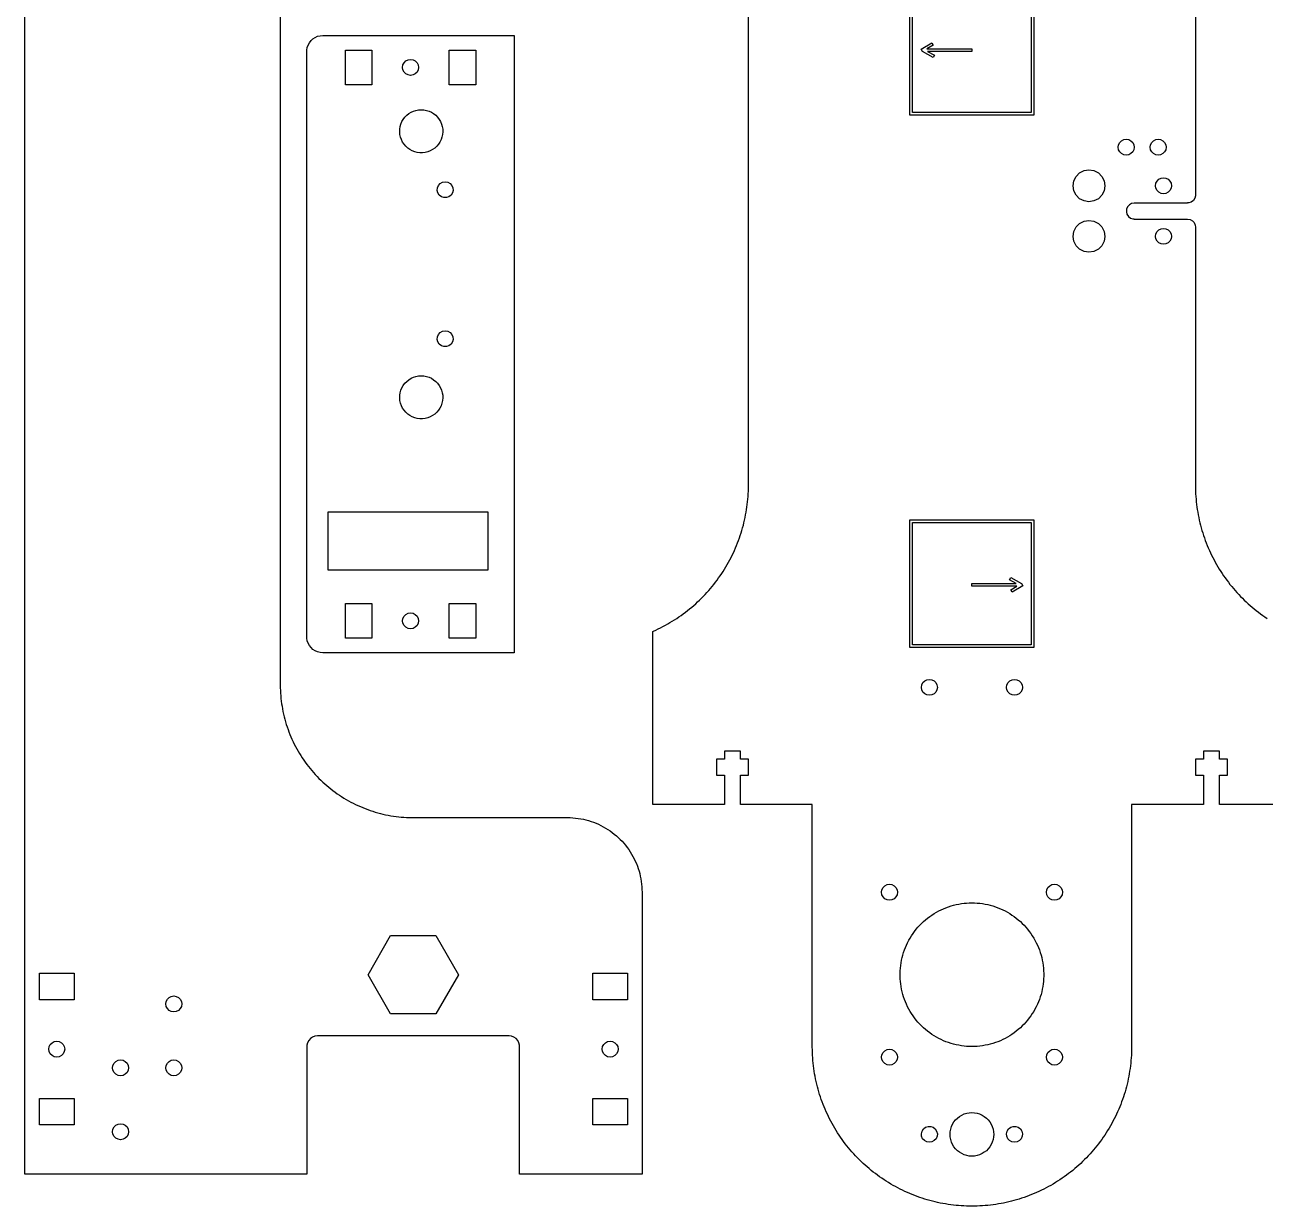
# Model space of a CAD drawing. Extents: x 3 to 1396, y 3 to 487.
# Drawn here: x 908 to 1141.1, y 13 to 235 of the extents above; entities that cross this region are included whole.
import ezdxf

# ---------------------------------------------------------------- set-up
doc = ezdxf.new("R2010")
doc.units = 0
doc.layers.add('Layer_1', color=7, linetype='CONTINUOUS')

msp = doc.modelspace()

# ---------------------------------------------------------------- linework, layer by layer
at = {"layer": 'Layer_1', "color": 7}
for points in [[(907.962088, 18.959514), (907.962088, 440.959528), (960.962095, 440.959528), (960.962095, 416.959528), (960.977052, 416.959528), (960.977081, 416.718527), (961.092086, 416.250529), (961.316086, 415.823527), (961.63607, 415.462528), (962.033072, 415.188527), (962.483075, 415.017529), (962.962091, 414.959529), (998.962075, 414.959529), (999.442079, 415.017529), (999.892082, 415.188527), (1000.292076, 415.462528), (1000.612087, 415.823527), (1000.83208, 416.250529), (1000.95208, 416.718527), (1000.95208, 416.959528), (1000.961958, 416.959528)], [(955.965096, 349.307528), (955.961992, 348.933527), (955.962076, 110.98552)], [(1127.962071, 311.834527), (1127.962071, 311.459527), (1127.962071, 202.959541), (1127.962071, 202.959541), (1127.962071, 202.889522), (1127.962071, 202.818543), (1127.84207, 202.356517), (1127.572096, 201.943541), (1127.182094, 201.640519), (1126.722071, 201.479539), (1126.472079, 201.479539), (1126.472079, 201.459502), (1116.472071, 201.45953), (1115.982076, 201.378532), (1115.552083, 201.143526), (1115.21209, 200.779515), (1115.022098, 200.327537), (1114.992069, 199.959519), (1114.982191, 199.835539)], [(1043.96207, 148.334527), (1043.96207, 148.459523), (1043.96207, 256.959529), (1043.971948, 256.959529)], [(960.972085, 229.959529), (960.972085, 230.207529), (961.054071, 230.695528), (961.215079, 231.164528), (961.451073, 231.600527), (961.755083, 231.991529), (962.119093, 232.326527), (962.534072, 232.597528), (962.988083, 232.796529), (963.468087, 232.918528), (963.962089, 232.959529), (999.962073, 232.959529), (999.962073, 116.959515), (963.962089, 116.959515), (963.468087, 117.000522), (962.988083, 117.122527), (962.534072, 117.321522), (962.119093, 117.59254), (961.755083, 117.927538), (961.451073, 118.318528), (961.215079, 118.754533), (961.054071, 119.22353), (960.972085, 119.711521), (960.972085, 119.959538), (960.962208, 119.959538)], [(960.962095, 119.959538), (960.962095, 229.959529), (960.971972, 229.959529)], [(968.212073, 223.709529), (968.212073, 230.209527), (973.212091, 230.209527), (973.212091, 223.709529), (968.212073, 223.709529)], [(978.962087, 226.959527), (979.03507, 227.423528), (979.248091, 227.841528), (979.580097, 228.173528), (979.998096, 228.386527), (980.46207, 228.45953), (980.926071, 228.386527), (981.344071, 228.173528), (981.676077, 227.841528), (981.88907, 227.423528), (981.962081, 226.959527), (981.88907, 226.495528), (981.676077, 226.077529), (981.344071, 225.745528), (980.926071, 225.532529), (980.46207, 225.459527), (979.998096, 225.532529), (979.580097, 225.745528), (979.248091, 226.077529), (979.03507, 226.495528), (978.962087, 226.959527)], [(987.712076, 223.709529), (987.712076, 230.209527), (992.712095, 230.209527), (992.712095, 223.709529), (987.712076, 223.709529)], [(978.414096, 214.834529), (978.429054, 215.333529), (978.506072, 215.825527), (978.642075, 216.305528), (978.837091, 216.764529), (979.086095, 217.196529), (979.386069, 217.594527), (979.734078, 217.952529), (980.122077, 218.265527), (980.546087, 218.527528), (980.999082, 218.736528), (981.47409, 218.887528), (981.964085, 218.978528), (982.462094, 219.009527), (982.960075, 218.978528), (983.450098, 218.887528), (983.925078, 218.736528), (984.378072, 218.527528), (984.802083, 218.265527), (985.190082, 217.952529), (985.53809, 217.594527), (985.838093, 217.196529), (986.087069, 216.764529), (986.282085, 216.305528), (986.418088, 215.825527), (986.495078, 215.333529), (986.510036, 214.834529), (986.46409, 214.338529), (986.357071, 213.851527), (986.192084, 213.380529), (985.969072, 212.934527), (985.694075, 212.518529), (985.370084, 212.140529), (985.001078, 211.804527), (984.594085, 211.516527), (984.155089, 211.280527), (983.690071, 211.100529), (983.206088, 210.978527), (982.71107, 210.917528), (982.213089, 210.917528), (981.718072, 210.978527), (981.234089, 211.100529), (980.769071, 211.280527), (980.330074, 211.516527), (979.923082, 211.804527), (979.554076, 212.140529), (979.230085, 212.518529), (978.955088, 212.934527), (978.732076, 213.380529), (978.567089, 213.851527), (978.46007, 214.338529), (978.414096, 214.834529)], [(1113.462086, 211.959529), (1113.532077, 212.423527), (1113.752098, 212.841527), (1114.082072, 213.173527), (1114.502075, 213.386529), (1114.962097, 213.459528), (1115.422091, 213.386529), (1115.842094, 213.173527), (1116.172097, 212.841527), (1116.392089, 212.423527), (1116.46208, 211.959529), (1116.392089, 211.495527), (1116.172097, 211.077528), (1115.842094, 210.745527), (1115.422091, 210.532528), (1114.962097, 210.459529), (1114.502075, 210.532528), (1114.082072, 210.745527), (1113.752098, 211.077528), (1113.532077, 211.495527), (1113.462086, 211.959529)], [(1119.462074, 211.959529), (1119.532093, 212.423527), (1119.752086, 212.841527), (1120.082088, 213.173527), (1120.502091, 213.386529), (1120.962085, 213.459528), (1121.422079, 213.386529), (1121.842082, 213.173527), (1122.172085, 212.841527), (1122.392077, 212.423527), (1122.462096, 211.959529), (1122.392077, 211.495527), (1122.172085, 211.077528), (1121.842082, 210.745527), (1121.422079, 210.532528), (1120.962085, 210.459529), (1120.502091, 210.532528), (1120.082088, 210.745527), (1119.752086, 211.077528), (1119.532093, 211.495527), (1119.462074, 211.959529)], [(1104.962089, 204.709528), (1105.11209, 205.636529), (1105.532093, 206.472528), (1106.202089, 207.136529), (1107.032076, 207.562529), (1107.962083, 207.709527), (1108.89209, 207.562529), (1109.722077, 207.136529), (1110.392073, 206.472528), (1110.812076, 205.636529), (1110.962077, 204.709528), (1110.812076, 203.782529), (1110.392073, 202.946531), (1109.722077, 202.282518), (1108.89209, 201.856532), (1107.962083, 201.709522), (1107.032076, 201.856532), (1106.202089, 202.282518), (1105.532093, 202.946531), (1105.11209, 203.782529), (1104.962089, 204.709528)], [(985.467083, 203.835528), (985.50809, 204.327529), (985.706097, 204.779527), (986.041095, 205.143529), (986.475096, 205.378527), (986.962071, 205.459528), (987.449074, 205.378527), (987.883075, 205.143529), (988.218073, 204.779527), (988.41608, 204.327529), (988.457087, 203.835528), (988.33607, 203.356543), (988.066096, 202.943539), (987.676093, 202.640517), (987.209072, 202.479537), (986.71507, 202.479537), (986.248077, 202.640517), (985.858074, 202.943539), (985.588072, 203.356543), (985.467083, 203.835528)], [(1120.462072, 204.709528), (1120.532091, 205.173529), (1120.752084, 205.591529), (1121.082086, 205.923529), (1121.502089, 206.136528), (1121.962083, 206.209527), (1122.422077, 206.136528), (1122.84208, 205.923529), (1123.172083, 205.591529), (1123.392075, 205.173529), (1123.462094, 204.709528), (1123.392075, 204.245529), (1123.172083, 203.827527), (1122.84208, 203.495537), (1122.422077, 203.282516), (1121.962083, 203.209533), (1121.502089, 203.282516), (1121.082086, 203.495537), (1120.752084, 203.827527), (1120.532091, 204.245529), (1120.462072, 204.709528)], [(1104.962089, 195.209521), (1105.11209, 196.136537), (1105.532093, 196.972535), (1106.202089, 197.636519), (1107.032076, 198.062534), (1107.962083, 198.209543), (1108.89209, 198.062534), (1109.722077, 197.636519), (1110.392073, 196.972535), (1110.812076, 196.136537), (1110.962077, 195.209521), (1110.812076, 194.282534), (1110.392073, 193.446535), (1109.722077, 192.782523), (1108.89209, 192.356537), (1107.962083, 192.209527), (1107.032076, 192.356537), (1106.202089, 192.782523), (1105.532093, 193.446535), (1105.11209, 194.282534), (1104.962089, 195.209521)], [(1114.982078, 199.835539), (1115.102079, 199.356523), (1115.372081, 198.943519), (1115.762084, 198.640525), (1116.222078, 198.479517), (1116.472071, 198.479517), (1116.472071, 198.459479), (1126.472079, 198.459536), (1126.962073, 198.378538), (1127.392095, 198.143532), (1127.732088, 197.779521), (1127.92208, 197.327543), (1127.962071, 196.959525), (1127.962071, 196.959525), (1127.962071, 148.459523), (1127.962071, 148.334527), (1127.971949, 147.834542)], [(1120.462072, 195.209521), (1120.532091, 195.673523), (1120.752084, 196.091522), (1121.082086, 196.423528), (1121.502089, 196.636521), (1121.962083, 196.709532), (1122.422077, 196.636521), (1122.84208, 196.423528), (1123.172083, 196.091522), (1123.392075, 195.673523), (1123.462094, 195.209521), (1123.392075, 194.74552), (1123.172083, 194.32752), (1122.84208, 193.995514), (1122.422077, 193.782521), (1121.962083, 193.709538), (1121.502089, 193.782521), (1121.082086, 193.995514), (1120.752084, 194.32752), (1120.532091, 194.74552), (1120.462072, 195.209521)], [(985.467083, 175.83553), (985.50809, 176.327528), (985.706097, 176.779535), (986.041095, 177.143517), (986.475096, 177.378524), (986.962071, 177.459521), (987.449074, 177.378524), (987.883075, 177.143517), (988.218073, 176.779535), (988.41608, 176.327528), (988.457087, 175.83553), (988.33607, 175.356514), (988.066096, 174.943539), (987.676093, 174.640517), (987.209072, 174.479537), (986.71507, 174.479537), (986.248077, 174.640517), (985.858074, 174.943539), (985.588072, 175.356514), (985.467083, 175.83553)], [(978.414096, 164.834536), (978.429054, 165.333533), (978.506072, 165.825531), (978.642075, 166.305535), (978.837091, 166.764513), (979.086095, 167.196539), (979.386069, 167.594528), (979.734078, 167.952527), (980.122077, 168.26554), (980.546087, 168.527527), (980.999082, 168.736541), (981.47409, 168.887529), (981.964085, 168.978518), (982.462094, 169.009534), (982.960075, 168.978518), (983.450098, 168.887529), (983.925078, 168.736541), (984.378072, 168.527527), (984.802083, 168.26554), (985.190082, 167.952527), (985.53809, 167.594528), (985.838093, 167.196539), (986.087069, 166.764513), (986.282085, 166.305535), (986.418088, 165.825531), (986.495078, 165.333533), (986.510036, 164.834536), (986.46409, 164.338531), (986.357071, 163.851528), (986.192084, 163.380527), (985.969072, 162.934531), (985.694075, 162.518536), (985.370084, 162.140527), (985.001078, 161.804542), (984.594085, 161.516534), (984.155089, 161.28054), (983.690071, 161.100539), (983.206088, 160.978534), (982.71107, 160.917517), (982.213089, 160.917517), (981.718072, 160.978534), (981.234089, 161.100539), (980.769071, 161.28054), (980.330074, 161.516534), (979.923082, 161.804542), (979.554076, 162.140527), (979.230085, 162.518536), (978.955088, 162.934531), (978.732076, 163.380527), (978.567089, 163.851528), (978.46007, 164.338531), (978.414096, 164.834536)], [(1025.962078, 88.45953), (1025.962078, 120.965519), (1026.102088, 121.026535), (1026.562082, 121.232529), (1027.012085, 121.445522), (1027.462089, 121.667518), (1027.902073, 121.895526), (1028.342086, 122.13152), (1028.78207, 122.375529), (1029.212092, 122.625522), (1029.642086, 122.883529), (1030.062089, 123.148536), (1030.482092, 123.420542), (1030.902095, 123.699518), (1031.31208, 123.984535), (1031.722092, 124.277538), (1032.112095, 124.576524), (1032.512088, 124.882537), (1032.902091, 125.195522), (1033.292094, 125.51353), (1033.672078, 125.839525), (1034.042072, 126.170515), (1034.412093, 126.508533), (1034.772096, 126.852533), (1035.13207, 127.202517), (1035.482082, 127.557524), (1035.832094, 127.919531), (1036.162097, 128.286533), (1036.50209, 128.659517), (1036.832092, 129.037526), (1037.142085, 129.421517), (1037.462097, 129.810533), (1037.77209, 130.204543), (1038.072092, 130.604537), (1038.362075, 131.008538), (1038.652087, 131.417534), (1038.93208, 131.831526), (1039.202082, 132.249525), (1039.472084, 132.67252), (1039.732095, 133.100538), (1039.982087, 133.53152), (1040.23208, 133.967525), (1040.472082, 134.407537), (1040.702093, 134.850542), (1040.922085, 135.298513), (1041.132086, 135.749532), (1041.342088, 136.204531), (1041.542071, 136.662521), (1041.742082, 137.123531), (1041.922083, 137.587533), (1042.102084, 138.055514), (1042.272095, 138.525527), (1042.432087, 138.998531), (1042.582088, 139.474527), (1042.732089, 139.953515), (1042.872071, 140.433518), (1043.002091, 140.916541), (1043.122092, 141.40154), (1043.232074, 141.888515), (1043.342084, 142.377521), (1043.432085, 142.867515), (1043.522085, 143.359513), (1043.602095, 143.852527), (1043.682077, 144.347517), (1043.742078, 144.843523), (1043.802078, 145.340516), (1043.842097, 145.837537), (1043.882088, 146.336535), (1043.922079, 146.835532), (1043.942117, 147.334529), (1043.951966, 147.834542)], [(1043.952079, 147.834542), (1043.961957, 148.334527)], [(1127.97209, 147.834542), (1127.981968, 147.334529)], [(1127.982081, 147.334529), (1128.002118, 146.835532), (1128.042081, 146.336535), (1128.082072, 145.837537), (1128.122091, 145.340516), (1128.182092, 144.843523), (1128.242092, 144.347517), (1128.322074, 143.852527), (1128.402084, 143.359513), (1128.492084, 142.867515), (1128.582085, 142.377521), (1128.692095, 141.888515), (1128.802077, 141.40154), (1128.922078, 140.916541), (1129.05207, 140.433518), (1129.19208, 139.953515), (1129.342081, 139.474527), (1129.492082, 138.998531), (1129.652074, 138.525527), (1129.822085, 138.055514), (1130.002086, 137.587533), (1130.182088, 137.123531), (1130.38207, 136.662521), (1130.582081, 136.204531), (1130.792083, 135.749532), (1131.002084, 135.298513), (1131.222076, 134.850542), (1131.462078, 134.407537), (1131.692089, 133.967525), (1131.942082, 133.53152), (1132.192074, 133.100538), (1132.452086, 132.67252), (1132.722088, 132.249525), (1132.99209, 131.831526), (1133.272082, 131.417534), (1133.562094, 131.008538), (1133.852077, 130.604537), (1134.152079, 130.204515), (1134.462072, 129.810533), (1134.782084, 129.421517), (1135.092077, 129.037526), (1135.422079, 128.659517), (1135.762072, 128.286533), (1136.092075, 127.919531), (1136.442087, 127.557524), (1136.792071, 127.202517), (1137.152073, 126.852533), (1137.512076, 126.508533), (1137.882098, 126.170515), (1138.252091, 125.839525), (1138.632075, 125.51353), (1139.022078, 125.195522), (1139.412081, 124.882537), (1139.812074, 124.576524), (1140.212096, 124.277538), (1140.61209, 123.984535), (1141.022074, 123.699518), (1141.442077, 123.420542)], [(964.962087, 132.459527), (964.962087, 143.459533), (994.962083, 143.459533), (994.962083, 132.459527), (964.962087, 132.459527)], [(968.212073, 119.709517), (968.212073, 126.209518), (973.212091, 126.209518), (973.212091, 119.709517), (968.212073, 119.709517)], [(987.712076, 119.709517), (987.712076, 126.209518), (992.712095, 126.209518), (992.712095, 119.709517), (987.712076, 119.709517)], [(978.962087, 122.959532), (979.03507, 123.423533), (979.248091, 123.841533), (979.580097, 124.173539), (979.998096, 124.386532), (980.46207, 124.459515), (980.926071, 124.386532), (981.344071, 124.173539), (981.676077, 123.841533), (981.88907, 123.423533), (981.962081, 122.959532), (981.88907, 122.49553), (981.676077, 122.077531), (981.344071, 121.745525), (980.926071, 121.532531), (980.46207, 121.459521), (979.998096, 121.532531), (979.580097, 121.745525), (979.248091, 122.077531), (979.03507, 122.49553), (978.962087, 122.959532)], [(1076.462075, 110.459514), (1076.532095, 110.923516), (1076.752087, 111.341515), (1077.082089, 111.673521), (1077.502092, 111.886543), (1077.962086, 111.959525), (1078.42208, 111.886543), (1078.842084, 111.673521), (1079.172086, 111.341515), (1079.392078, 110.923516), (1079.462098, 110.459514), (1079.392078, 109.995513), (1079.172086, 109.577513), (1078.842084, 109.245535), (1078.42208, 109.032542), (1077.962086, 108.959531), (1077.502092, 109.032514), (1077.082089, 109.245535), (1076.752087, 109.577513), (1076.532095, 109.995513), (1076.462075, 110.459514)], [(1092.462072, 110.459514), (1092.532091, 110.923516), (1092.752083, 111.341515), (1093.082086, 111.673521), (1093.502089, 111.886543), (1093.962083, 111.959525), (1094.422077, 111.886543), (1094.84208, 111.673521), (1095.172082, 111.341515), (1095.392074, 110.923516), (1095.462094, 110.459514), (1095.392074, 109.995513), (1095.172082, 109.577513), (1094.84208, 109.245535), (1094.422077, 109.032542), (1093.962083, 108.959531), (1093.502089, 109.032514), (1093.082086, 109.245535), (1092.752083, 109.577513), (1092.532091, 109.995513), (1092.462072, 110.459514)], [(955.962076, 110.860524), (955.969979, 110.362515)], [(955.963092, 110.98552), (955.963092, 110.860524)], [(955.970092, 110.362515), (955.987025, 109.863517), (956.015021, 109.365536), (956.052077, 108.868515), (956.099095, 108.372537), (956.156076, 107.876532), (956.223076, 107.38253), (956.300094, 106.890532), (956.386087, 106.398534), (956.483087, 105.909528), (956.58909, 105.422525), (956.705083, 104.937526), (956.830079, 104.454531), (956.965094, 103.974527), (957.110072, 103.497515), (957.26408, 103.023523), (957.427092, 102.552523), (957.600094, 102.084513), (957.782071, 101.62054), (957.974095, 101.15953), (958.174078, 100.703515), (958.384079, 100.250521), (958.603084, 99.802521), (958.830075, 99.358529), (959.066069, 98.919532), (959.311095, 98.485531), (959.565095, 98.056525), (959.827082, 97.631527), (960.098071, 97.213527), (960.377076, 96.799535), (960.664096, 96.391527), (960.959075, 95.989529), (961.262097, 95.593543), (961.573078, 95.204528), (961.891086, 94.820537), (962.21708, 94.443516), (962.55109, 94.072535), (962.892071, 93.708525), (963.24008, 93.351514), (963.596075, 93.002518), (963.958081, 92.659533), (964.327087, 92.323519), (964.702075, 91.995521), (965.084091, 91.675537), (965.47209, 91.362524), (965.867089, 91.057527), (966.267082, 90.760516), (966.674075, 90.471521), (967.086091, 90.19054), (967.503074, 89.917518), (967.926097, 89.653528), (968.354087, 89.397524), (968.787073, 89.150523), (969.225082, 88.911537), (969.668086, 88.682514), (970.115098, 88.461534), (970.566089, 88.249529), (971.022075, 88.046526), (971.481081, 87.852527), (971.945083, 87.668518), (972.411088, 87.49354), (972.882089, 87.327537), (973.355093, 87.170537), (973.832077, 87.023527), (974.311093, 86.886536), (974.793072, 86.75852), (975.278071, 86.640523), (975.764086, 86.531529), (976.253092, 86.433513), (976.744074, 86.343541), (977.236072, 86.264519), (977.730074, 86.195515), (978.225092, 86.135543), (978.721097, 86.086521), (979.218091, 86.04653), (979.716072, 86.01653), (980.214081, 85.996492), (980.713078, 85.986643)], [(1055.962074, 42.834526), (1055.962074, 42.959522), (1055.962074, 88.45953), (1042.462087, 88.45953), (1042.462087, 93.959533), (1043.96207, 93.959533), (1043.96207, 96.959527), (1042.462087, 96.959527), (1042.462087, 98.459538), (1039.462093, 98.459538), (1039.462093, 96.959527), (1037.962082, 96.959527), (1037.962082, 93.959533), (1039.462093, 93.959533), (1039.462093, 88.45953), (1025.962078, 88.45953)], [(1145.962092, 88.45953), (1132.462076, 88.45953), (1132.462076, 93.959533), (1133.962087, 93.959533), (1133.962087, 96.959527), (1132.462076, 96.959527), (1132.462076, 98.459538), (1129.462082, 98.459538), (1129.462082, 96.959527), (1127.962071, 96.959527), (1127.962071, 93.959533), (1129.462082, 93.959533), (1129.462082, 88.45953), (1115.962095, 88.45953), (1115.962095, 42.834526), (1115.952217, 42.334513)], [(980.713078, 85.98653), (981.211088, 85.98653), (981.710085, 85.996407)], [(981.710085, 85.99652), (981.962081, 86.006398)], [(981.962081, 86.006539), (981.962081, 85.985655)], [(981.962081, 85.985514), (1009.962081, 85.985514), (1010.462094, 85.976483), (1010.962079, 85.949446), (1011.462092, 85.905532), (1011.952087, 85.843528), (1012.452072, 85.763518), (1012.942094, 85.66553), (1013.422098, 85.550525), (1013.902073, 85.418529), (1014.382076, 85.269516), (1014.852089, 85.102525), (1015.322074, 84.919532), (1015.782096, 84.720537), (1016.232071, 84.504524), (1016.672084, 84.273525), (1017.102078, 84.025537), (1017.532072, 83.763522), (1017.952075, 83.485533), (1018.352096, 83.193517), (1018.75209, 82.886516), (1019.132074, 82.565517), (1019.502096, 82.232523), (1019.86207, 81.884514), (1020.212082, 81.525528), (1020.542084, 81.153531), (1020.862096, 80.770527), (1021.172089, 80.375529), (1021.462072, 79.97054), (1021.742093, 79.554516), (1022.002076, 79.129517), (1022.252097, 78.694528), (1022.48208, 78.25254), (1022.702072, 77.801521), (1022.892092, 77.343531), (1023.082084, 76.877525), (1023.242076, 76.406525), (1023.392077, 75.929541), (1023.532088, 75.447533), (1023.64207, 74.961519), (1023.742089, 74.471524), (1023.822071, 73.977523), (1023.882072, 73.482533), (1023.922091, 72.984524), (1023.952091, 72.485527), (1023.961969, 71.985542)], [(1068.962076, 71.959521), (1069.032096, 72.423522), (1069.252088, 72.841522), (1069.58209, 73.173528), (1070.002093, 73.386521), (1070.462087, 73.459532), (1070.922081, 73.386521), (1071.342084, 73.173528), (1071.672087, 72.841522), (1071.892079, 72.423522), (1071.96207, 71.959521), (1071.892079, 71.495519), (1071.672087, 71.07752), (1071.342084, 70.745514), (1070.922081, 70.532521), (1070.462087, 70.459538), (1070.002093, 70.532521), (1069.58209, 70.745514), (1069.252088, 71.07752), (1069.032096, 71.495519), (1068.962076, 71.959521)], [(1099.962071, 71.959521), (1100.03209, 72.423522), (1100.252082, 72.841522), (1100.582085, 73.173528), (1101.002088, 73.386521), (1101.462082, 73.459532), (1101.922076, 73.386521), (1102.342079, 73.173528), (1102.672081, 72.841522), (1102.892074, 72.423522), (1102.962093, 71.959521), (1102.892074, 71.495519), (1102.672081, 71.07752), (1102.342079, 70.745514), (1101.922076, 70.532521), (1101.462082, 70.459538), (1101.002088, 70.532521), (1100.582085, 70.745514), (1100.252082, 71.07752), (1100.03209, 71.495519), (1099.962071, 71.959521)], [(1023.962082, 71.985542), (1023.962082, 18.959514), (1000.962071, 18.959514), (1000.962071, 42.959522), (1000.952193, 42.959522)], [(1072.462083, 56.210533), (1072.462083, 56.708514), (1072.482121, 57.207539), (1072.522084, 57.705521), (1072.572094, 58.200538), (1072.652075, 58.69454), (1072.742076, 59.184534), (1072.852086, 59.671537), (1072.982078, 60.153516), (1073.122088, 60.631516), (1073.28208, 61.102517), (1073.462081, 61.568522), (1073.662092, 62.02654), (1073.872094, 62.476515), (1074.112096, 62.91952), (1074.352069, 63.353521), (1074.61208, 63.777532), (1074.892073, 64.191523), (1075.192075, 64.595525), (1075.502096, 64.987531), (1075.82208, 65.368531), (1076.152082, 65.737537), (1076.502094, 66.093532), (1076.862097, 66.436517), (1077.242081, 66.765531), (1077.632084, 67.080519), (1078.032078, 67.381538), (1078.432071, 67.666526), (1078.852074, 67.937515), (1079.282096, 68.192531), (1079.722081, 68.430529), (1080.172084, 68.653513), (1080.622087, 68.859535), (1081.082081, 69.047524), (1081.552094, 69.219538), (1082.03207, 69.373519), (1082.512073, 69.510537), (1082.992077, 69.628535), (1083.482071, 69.729542), (1083.972093, 69.812515), (1084.472078, 69.876523), (1084.962072, 69.922525), (1085.462086, 69.950465), (1085.96207, 69.959553), (1086.462084, 69.950494), (1086.962097, 69.922582), (1087.452091, 69.876523), (1087.952076, 69.812515), (1088.44207, 69.729542), (1088.932092, 69.628535), (1089.412096, 69.510537), (1089.892071, 69.373519), (1090.372075, 69.219538), (1090.842088, 69.047524), (1091.302082, 68.859535), (1091.752085, 68.653513), (1092.202088, 68.430529), (1092.642073, 68.192531), (1093.072095, 67.937515), (1093.49207, 67.666526), (1093.892092, 67.381538), (1094.292085, 67.080519), (1094.682088, 66.765531), (1095.062072, 66.436517), (1095.422075, 66.093532), (1095.772087, 65.737537), (1096.102089, 65.368531), (1096.422073, 64.987531), (1096.732094, 64.595525), (1097.032096, 64.191523), (1097.312089, 63.777532), (1097.572072, 63.353521), (1097.812074, 62.91952), (1098.052075, 62.476515), (1098.262077, 62.02654), (1098.462088, 61.568522), (1098.642089, 61.102517), (1098.802081, 60.631516), (1098.952082, 60.153516), (1099.072083, 59.671537), (1099.182093, 59.184534), (1099.272094, 58.69454), (1099.352076, 58.200538), (1099.402085, 57.705521), (1099.442076, 57.207539), (1099.462114, 56.708514), (1099.462086, 56.210533), (1099.442048, 55.711536), (1099.402085, 55.213527), (1099.352076, 54.718537), (1099.272094, 54.224535), (1099.182093, 53.734513), (1099.072083, 53.247538), (1098.952082, 52.765531), (1098.802081, 52.287531), (1098.642089, 51.816531), (1098.462088, 51.350525), (1098.262077, 50.892535), (1098.052075, 50.442532), (1097.812074, 49.999527), (1097.572072, 49.565526), (1097.312089, 49.141515), (1097.032096, 48.727524), (1096.732094, 48.323523), (1096.422073, 47.931516), (1096.102089, 47.550516), (1095.772087, 47.181539), (1095.422075, 46.825515), (1095.062072, 46.482531), (1094.682088, 46.153516), (1094.292085, 45.838528), (1093.892092, 45.537538), (1093.49207, 45.252521), (1093.072095, 44.981532), (1092.642073, 44.726516), (1092.202088, 44.488518), (1091.752085, 44.265534), (1091.302082, 44.05954), (1090.842088, 43.871523), (1090.372075, 43.699537), (1089.892071, 43.545529), (1089.412096, 43.408538), (1088.932092, 43.290513), (1088.44207, 43.189533), (1087.952076, 43.106532), (1087.452091, 43.042524), (1086.962097, 42.996522), (1086.462084, 42.968582), (1085.96207, 42.959494), (1085.462086, 42.968553), (1084.962072, 42.996465), (1084.472078, 43.042524), (1083.972093, 43.106532), (1083.482071, 43.189533), (1082.992077, 43.290513), (1082.512073, 43.408538), (1082.03207, 43.545529), (1081.552094, 43.699537), (1081.082081, 43.871523), (1080.622087, 44.05954), (1080.172084, 44.265534), (1079.722081, 44.488518), (1079.282096, 44.726516), (1078.852074, 44.981532), (1078.432071, 45.252521), (1078.032078, 45.537538), (1077.632084, 45.838528), (1077.242081, 46.153516), (1076.862097, 46.482531), (1076.502094, 46.825515), (1076.152082, 47.181539), (1075.82208, 47.550516), (1075.502096, 47.931516), (1075.192075, 48.323523), (1074.892073, 48.727524), (1074.61208, 49.141515), (1074.352069, 49.565526), (1074.112096, 49.999527), (1073.872094, 50.442532), (1073.662092, 50.892535), (1073.462081, 51.350525), (1073.28208, 51.816531), (1073.122088, 52.287531), (1072.982078, 52.765531), (1072.852086, 53.247538), (1072.742076, 53.734513), (1072.652075, 54.224535), (1072.572094, 54.718537), (1072.522084, 55.213527), (1072.482093, 55.711536), (1072.462055, 56.210533)], [(972.462086, 56.459538), (976.71207, 63.820514), (985.212096, 63.820514), (989.46208, 56.459538), (985.212096, 49.098533), (976.71207, 49.098533), (972.462086, 56.459538)], [(910.712089, 51.729521), (910.712089, 56.72954), (917.21209, 56.72954), (917.21209, 51.729521), (910.712089, 51.729521)], [(1014.712079, 51.729521), (1014.712079, 56.72954), (1021.21208, 56.72954), (1021.21208, 51.729521), (1014.712079, 51.729521)], [(934.462077, 50.959535), (934.535088, 51.423536), (934.748081, 51.841535), (935.080087, 52.173513), (935.498087, 52.386535), (935.962088, 52.459517), (936.42609, 52.386535), (936.844089, 52.173513), (937.176095, 51.841535), (937.389088, 51.423536), (937.462071, 50.959535), (937.389088, 50.495533), (937.176095, 50.077534), (936.844089, 49.745527), (936.42609, 49.532534), (935.962088, 49.459523), (935.498087, 49.532534), (935.080087, 49.745527), (934.748081, 50.077534), (934.535088, 50.495533), (934.462077, 50.959535)], [(1000.95208, 42.959522), (1000.95208, 43.20054), (1000.83208, 43.668521), (1000.612087, 44.095523), (1000.292076, 44.456514), (999.892082, 44.730523), (999.442079, 44.901522), (998.962075, 44.959518), (962.962091, 44.959518), (962.483075, 44.901522), (962.033072, 44.730523), (961.63607, 44.456514), (961.316086, 44.095523), (961.092086, 43.668521), (960.977081, 43.20054), (960.977081, 42.959522), (960.962123, 42.959522), (960.962095, 18.959514), (907.962088, 18.959514)], [(912.462093, 42.47252), (912.535076, 42.936521), (912.748097, 43.354521), (913.080075, 43.686527), (913.498074, 43.89952), (913.962076, 43.972531), (914.426077, 43.89952), (914.844077, 43.686527), (915.176083, 43.354521), (915.389076, 42.936521), (915.462087, 42.47252), (915.389076, 42.008518), (915.176083, 41.590519), (914.844077, 41.258541), (914.426077, 41.045519), (913.962076, 40.972537), (913.498074, 41.045519), (913.080075, 41.258541), (912.748097, 41.590519), (912.535076, 42.008518), (912.462093, 42.47252)], [(1016.462082, 42.47252), (1016.532074, 42.936521), (1016.752094, 43.354521), (1017.082096, 43.686527), (1017.502071, 43.89952), (1017.962094, 43.972531), (1018.422088, 43.89952), (1018.842091, 43.686527), (1019.172093, 43.354521), (1019.392085, 42.936521), (1019.462076, 42.47252), (1019.392085, 42.008518), (1019.172093, 41.590519), (1018.842091, 41.258541), (1018.422088, 41.045519), (1017.962094, 40.972537), (1017.502071, 41.045519), (1017.082096, 41.258541), (1016.752094, 41.590519), (1016.532074, 42.008518), (1016.462082, 42.47252)], [(1055.972093, 42.334513), (1055.962215, 42.834526)], [(1115.942086, 41.834528), (1115.922048, 41.335531), (1115.882085, 40.836534), (1115.842094, 40.337537), (1115.802075, 39.840515), (1115.742075, 39.343522), (1115.682074, 38.847516), (1115.602092, 38.352527), (1115.522082, 37.859513), (1115.432082, 37.367515), (1115.342081, 36.877521), (1115.232071, 36.388514), (1115.122089, 35.90154), (1115.002088, 35.416513), (1114.872096, 34.933517), (1114.732086, 34.453542), (1114.582085, 33.974526), (1114.432084, 33.49853), (1114.272092, 33.025526), (1114.102081, 32.555513), (1113.92208, 32.087532), (1113.742079, 31.623531), (1113.542096, 31.162521), (1113.342085, 30.70453), (1113.132084, 30.249532), (1112.922082, 29.798541), (1112.70209, 29.350513), (1112.472079, 28.907537), (1112.232077, 28.467524), (1111.982084, 28.031519), (1111.732092, 27.600537), (1111.472081, 27.172519), (1111.202079, 26.749525), (1110.932077, 26.331525), (1110.652084, 25.917533), (1110.362072, 25.508537), (1110.072089, 25.104536), (1109.772087, 24.704514), (1109.462094, 24.310532), (1109.142082, 23.921517), (1108.832089, 23.537525), (1108.502087, 23.159517), (1108.162094, 22.786532), (1107.832091, 22.41953), (1107.482079, 22.057524), (1107.132096, 21.702516), (1106.772093, 21.352533), (1106.41209, 21.008532), (1106.042097, 20.670514), (1105.672075, 20.339524), (1105.292091, 20.013529), (1104.902088, 19.695521), (1104.512086, 19.382537), (1104.112092, 19.076523), (1103.722089, 18.777537), (1103.312077, 18.484534), (1102.902092, 18.199518), (1102.482089, 17.920513), (1102.062086, 17.648535), (1101.642083, 17.383529), (1101.212089, 17.125521), (1100.782096, 16.875529), (1100.342083, 16.631519), (1099.90207, 16.395525), (1099.462086, 16.167518), (1099.012082, 15.945522), (1098.562079, 15.732529), (1098.102085, 15.526535), (1097.642091, 15.32754), (1097.182097, 15.136532), (1096.722075, 14.953539), (1096.25209, 14.778533), (1095.782077, 14.610526), (1095.302074, 14.451522), (1094.832089, 14.299517), (1094.352086, 14.155527), (1093.862091, 14.019524), (1093.382088, 13.892524), (1092.902084, 13.772523), (1092.41209, 13.660509), (1091.922096, 13.557527), (1091.432073, 13.462531), (1090.942079, 13.375521), (1090.442094, 13.296527), (1089.952072, 13.22552), (1089.452087, 13.163516), (1088.962093, 13.109527), (1088.46208, 13.063525), (1087.962095, 13.026525), (1087.462082, 12.996525), (1086.962097, 12.976487), (1086.462084, 12.963533), (1085.96207, 12.959582), (1085.462086, 12.963477), (1084.962072, 12.976516), (1084.462088, 12.996553), (1083.962074, 13.026525), (1083.46209, 13.063525), (1082.972095, 13.109527), (1082.472082, 13.163516), (1081.972069, 13.22552), (1081.482075, 13.296527), (1080.98209, 13.375521), (1080.492096, 13.462531), (1080.002073, 13.557527), (1079.512079, 13.660509), (1079.022085, 13.772523), (1078.542081, 13.892524), (1078.062078, 14.019524), (1077.572084, 14.155527), (1077.09208, 14.299517), (1076.622095, 14.451522), (1076.142092, 14.610526), (1075.672079, 14.778533), (1075.212085, 14.953539), (1074.742072, 15.136532), (1074.282078, 15.32754), (1073.822084, 15.526535), (1073.36209, 15.732529), (1072.912087, 15.945522), (1072.462083, 16.167518), (1072.022071, 16.395525), (1071.582086, 16.631519), (1071.142074, 16.875529), (1070.71208, 17.125521), (1070.282086, 17.383529), (1069.862083, 17.648535), (1069.44208, 17.920513), (1069.022077, 18.199518), (1068.612092, 18.484534), (1068.212071, 18.777537), (1067.812077, 19.076523), (1067.412084, 19.382537), (1067.022081, 19.695521), (1066.632078, 20.013529), (1066.252094, 20.339524), (1065.882072, 20.670514), (1065.512079, 21.008532), (1065.152076, 21.352533), (1064.792074, 21.702516), (1064.44209, 22.057524), (1064.092078, 22.41953), (1063.762075, 22.786532), (1063.422082, 23.159517), (1063.09208, 23.537525), (1062.782087, 23.921517), (1062.462075, 24.310532), (1062.152082, 24.704514), (1061.85208, 25.104536), (1061.562097, 25.508537), (1061.272085, 25.917533), (1060.992092, 26.331525), (1060.72209, 26.749525), (1060.452088, 27.172519), (1060.192077, 27.600537), (1059.942085, 28.031519), (1059.692092, 28.467524), (1059.462081, 28.907537), (1059.222079, 29.350513), (1059.002087, 29.798541), (1058.792086, 30.249532), (1058.582084, 30.70453), (1058.382073, 31.162521), (1058.18209, 31.623531), (1058.002089, 32.087532), (1057.822088, 32.555513), (1057.652077, 33.025526), (1057.492085, 33.49853), (1057.342084, 33.974526), (1057.192083, 34.453542), (1057.052073, 34.933517), (1056.922081, 35.416513), (1056.80208, 35.90154), (1056.69207, 36.388514), (1056.582088, 36.877521), (1056.492087, 37.367515), (1056.402087, 37.859513), (1056.322077, 38.352527), (1056.242095, 38.847516), (1056.182094, 39.343522), (1056.122094, 39.840515), (1056.082075, 40.337537), (1056.042084, 40.836534), (1056.002093, 41.335531), (1055.982055, 41.834528), (1055.972206, 42.334513)], [(1068.962076, 40.959526), (1069.032096, 41.423528), (1069.252088, 41.841527), (1069.58209, 42.173533), (1070.002093, 42.386527), (1070.462087, 42.459537), (1070.922081, 42.386527), (1071.342084, 42.173533), (1071.672087, 41.841527), (1071.892079, 41.423528), (1071.96207, 40.959526), (1071.892079, 40.495525), (1071.672087, 40.077525), (1071.342084, 39.745519), (1070.922081, 39.532526), (1070.462087, 39.459515), (1070.002093, 39.532526), (1069.58209, 39.745519), (1069.252088, 40.077525), (1069.032096, 40.495525), (1068.962076, 40.959526)], [(1099.962071, 40.959526), (1100.03209, 41.423528), (1100.252082, 41.841527), (1100.582085, 42.173533), (1101.002088, 42.386527), (1101.462082, 42.459537), (1101.922076, 42.386527), (1102.342079, 42.173533), (1102.672081, 41.841527), (1102.892074, 41.423528), (1102.962093, 40.959526), (1102.892074, 40.495525), (1102.672081, 40.077525), (1102.342079, 39.745519), (1101.922076, 39.532526), (1101.462082, 39.459515), (1101.002088, 39.532526), (1100.582085, 39.745519), (1100.252082, 40.077525), (1100.03209, 40.495525), (1099.962071, 40.959526)], [(1115.952076, 42.334513), (1115.942198, 41.834528)], [(924.462097, 38.95953), (924.53508, 39.423532), (924.748073, 39.841531), (925.080079, 40.173537), (925.498078, 40.386531), (925.96208, 40.459513), (926.426082, 40.386531), (926.844081, 40.173537), (927.176087, 39.841531), (927.38908, 39.423532), (927.462091, 38.95953), (927.38908, 38.495529), (927.176087, 38.077529), (926.844081, 37.745523), (926.426082, 37.53253), (925.96208, 37.459519), (925.498078, 37.53253), (925.080079, 37.745523), (924.748073, 38.077529), (924.53508, 38.495529), (924.462097, 38.95953)], [(934.462077, 38.95953), (934.535088, 39.423532), (934.748081, 39.841531), (935.080087, 40.173537), (935.498087, 40.386531), (935.962088, 40.459513), (936.42609, 40.386531), (936.844089, 40.173537), (937.176095, 39.841531), (937.389088, 39.423532), (937.462071, 38.95953), (937.389088, 38.495529), (937.176095, 38.077529), (936.844089, 37.745523), (936.42609, 37.53253), (935.962088, 37.459519), (935.498087, 37.53253), (935.080087, 37.745523), (934.748081, 38.077529), (934.535088, 38.495529), (934.462077, 38.95953)], [(910.712089, 28.216516), (910.712089, 33.216534), (917.21209, 33.216534), (917.21209, 28.216516), (910.712089, 28.216516)], [(1014.712079, 28.216516), (1014.712079, 33.216534), (1021.21208, 33.216534), (1021.21208, 28.216516), (1014.712079, 28.216516)], [(1081.862087, 26.459513), (1081.892087, 26.953515), (1081.982088, 27.440517), (1082.132089, 27.913522), (1082.332072, 28.364513), (1082.592083, 28.788524), (1082.892085, 29.178527), (1083.242069, 29.528539), (1083.632072, 29.833536), (1084.062094, 30.08954), (1084.512069, 30.29353), (1084.982082, 30.44054), (1085.472076, 30.529524), (1085.96207, 30.559525), (1086.452093, 30.529524), (1086.942087, 30.44054), (1087.412072, 30.29353), (1087.862075, 30.08954), (1088.292097, 29.833536), (1088.682072, 29.528539), (1089.032084, 29.178527), (1089.332086, 28.788524), (1089.592069, 28.364513), (1089.79208, 27.913522), (1089.942081, 27.440517), (1090.032082, 26.953515), (1090.062082, 26.459513), (1090.032082, 25.965539), (1089.942081, 25.478537), (1089.79208, 25.005532), (1089.592069, 24.554513), (1089.332086, 24.130531), (1089.032084, 23.740528), (1088.682072, 23.390516), (1088.292097, 23.085518), (1087.862075, 22.829514), (1087.412072, 22.625524), (1086.942087, 22.478515), (1086.452093, 22.38953), (1085.96207, 22.35953), (1085.472076, 22.38953), (1084.982082, 22.478515), (1084.512069, 22.625524), (1084.062094, 22.829514), (1083.632072, 23.085518), (1083.242069, 23.390516), (1082.892085, 23.740528), (1082.592083, 24.130531), (1082.332072, 24.554513), (1082.132089, 25.005532), (1081.982088, 25.478537), (1081.892087, 25.965539), (1081.862087, 26.459513)], [(924.462097, 26.959526), (924.53508, 27.423528), (924.748073, 27.841527), (925.080079, 28.173533), (925.498078, 28.386526), (925.96208, 28.459537), (926.426082, 28.386526), (926.844081, 28.173533), (927.176087, 27.841527), (927.38908, 27.423528), (927.462091, 26.959526), (927.38908, 26.495525), (927.176087, 26.077525), (926.844081, 25.745519), (926.426082, 25.532526), (925.96208, 25.459543), (925.498078, 25.532526), (925.080079, 25.745519), (924.748073, 26.077525), (924.53508, 26.495525), (924.462097, 26.959526)], [(1076.472094, 26.583521), (1076.592095, 27.062537), (1076.862097, 27.475513), (1077.252072, 27.778535), (1077.712094, 27.939515), (1078.212079, 27.939515), (1078.672073, 27.778535), (1079.062076, 27.475513), (1079.332078, 27.062537), (1079.462098, 26.583521), (1079.412088, 26.091523), (1079.222096, 25.639516), (1078.882074, 25.275534), (1078.452081, 25.040528), (1077.962086, 24.95953), (1077.472092, 25.040528), (1077.04207, 25.275534), (1076.702077, 25.639516), (1076.512085, 26.091523), (1076.472094, 26.583521)], [(1092.47209, 26.583521), (1092.592091, 27.062537), (1092.862093, 27.475513), (1093.252096, 27.778535), (1093.71209, 27.939515), (1094.212075, 27.939515), (1094.672069, 27.778535), (1095.062072, 27.475513), (1095.332074, 27.062537), (1095.462094, 26.583521), (1095.412084, 26.091523), (1095.222092, 25.639516), (1094.882071, 25.275534), (1094.452077, 25.040528), (1093.962083, 24.95953), (1093.472088, 25.040528), (1093.042095, 25.275534), (1092.702073, 25.639516), (1092.512081, 26.091523), (1092.47209, 26.583521)]]:
    msp.add_lwpolyline(points, dxfattribs=at)
at = {"layer": 'Layer_1', "color": 1}
for points in [[(1074.312078, 217.959528), (1074.312078, 241.959528), (1097.612091, 241.959528), (1097.612091, 217.959528), (1074.312078, 217.959528)], [(1074.812091, 218.459527), (1074.812091, 241.459529), (1097.112078, 241.459529), (1097.112078, 218.459527), (1074.812091, 218.459527)], [(1076.392084, 230.392529), (1078.41209, 231.557528), (1078.662082, 231.124529), (1077.512083, 230.459528), (1085.96207, 230.459528), (1085.96207, 229.959529), (1077.642075, 229.959529), (1078.912075, 229.227527), (1078.662082, 228.794527), (1076.642077, 229.959529), (1076.392084, 230.392529)], [(1074.312078, 117.959513), (1074.312078, 141.959522), (1097.612091, 141.959522), (1097.612091, 117.959542), (1074.312078, 117.959513)], [(1074.812091, 118.459527), (1074.812091, 141.459537), (1097.112078, 141.459537), (1097.112078, 118.459527), (1074.812091, 118.459527)], [(1085.96207, 129.459533), (1085.96207, 129.959518), (1094.282094, 129.959518), (1093.012094, 130.691517), (1093.262087, 131.124531), (1095.282092, 129.959518), (1095.532085, 129.526532), (1093.512079, 128.361519), (1093.262087, 128.794533), (1094.412086, 129.459533), (1085.96207, 129.459533)]]:
    msp.add_lwpolyline(points, dxfattribs=at)

doc.saveas('drawing.dxf')
